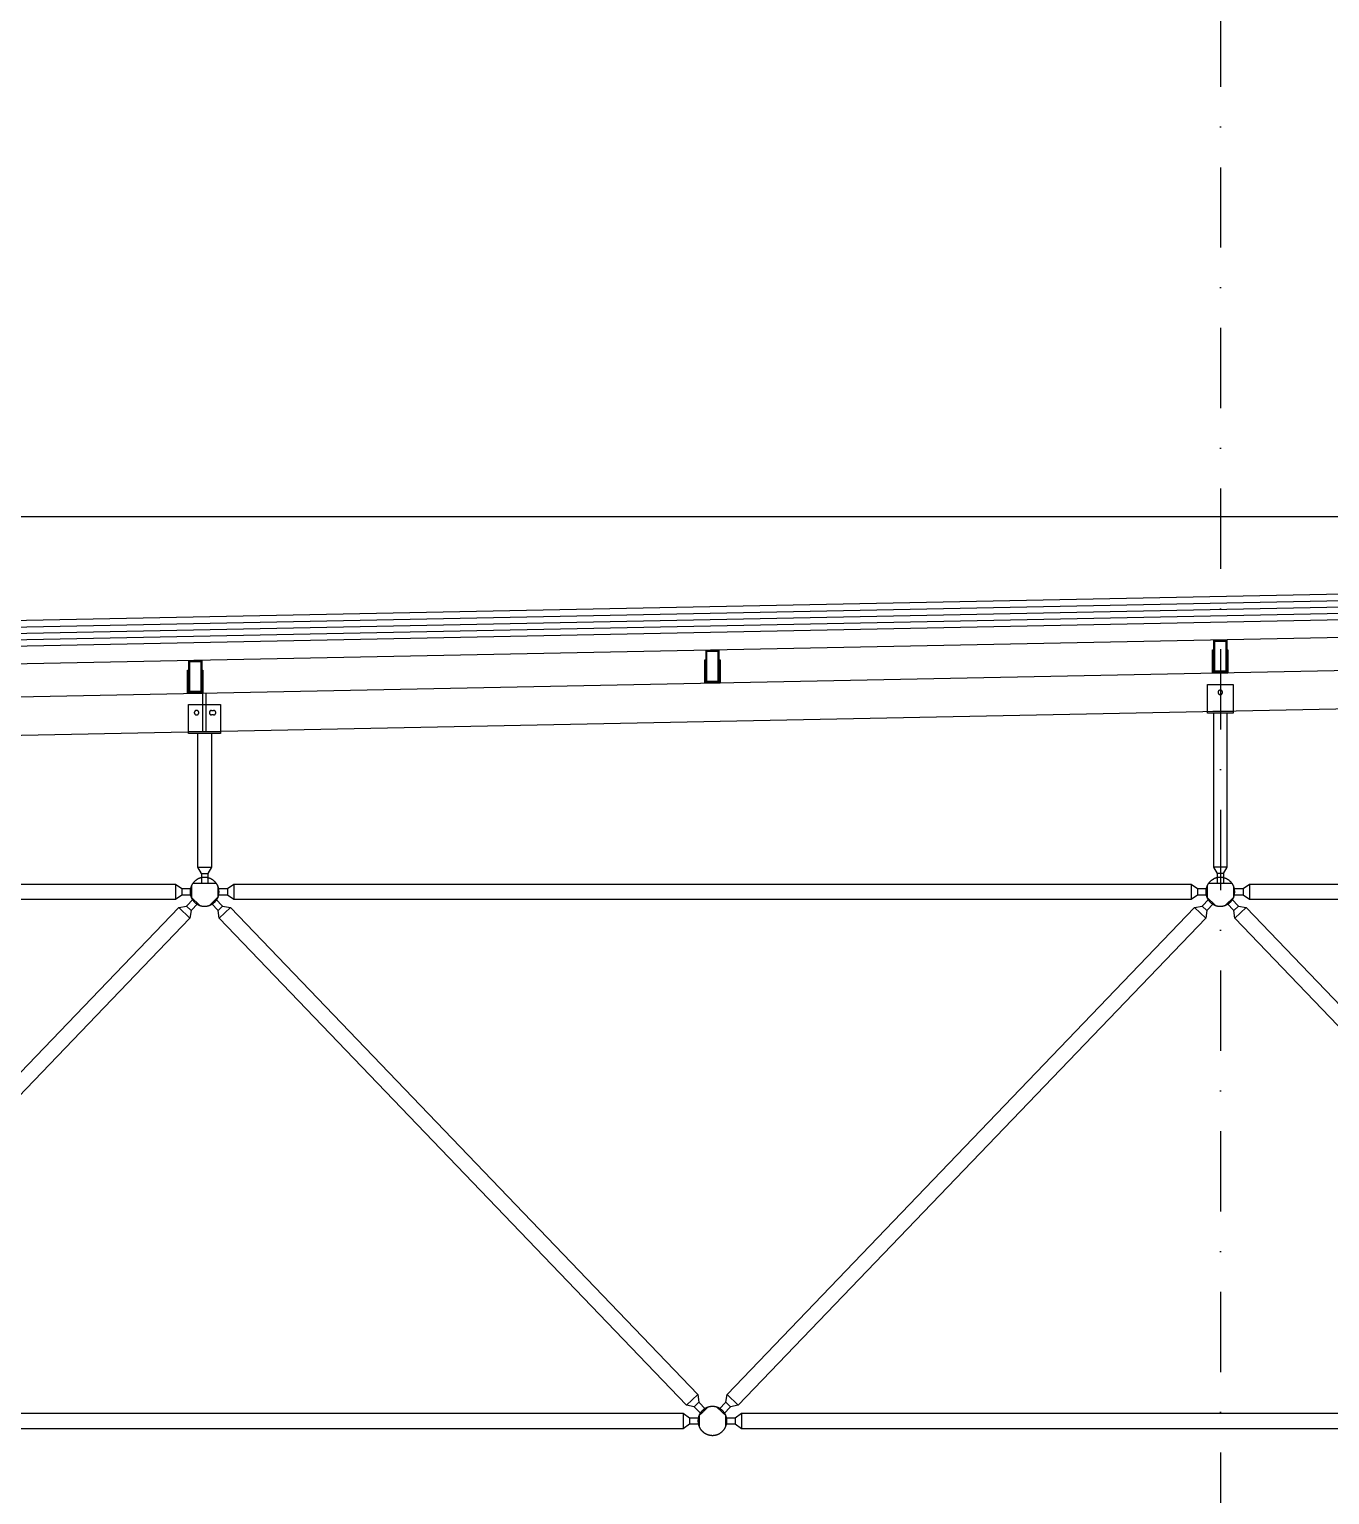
# Model space of a CAD drawing. Header units: centimetres. Extents: x 77182 to 116086, y 20619 to 33555.
# Drawn here: x 83762.7 to 84168.2, y 22535.4 to 22992.4 of the extents above; entities that cross this region are included whole.
import ezdxf

# ---------------------------------------------------------------- set-up
doc = ezdxf.new("R2010")
doc.units = ezdxf.units.CM
doc.header["$LTSCALE"] = 100
doc.linetypes.add('DASHDOT2', pattern=[0.5, 0.25, -0.125, 0, -0.125])
doc.linetypes.add('HIDDEN', pattern=[9.525, 6.35, -3.175])
for name, color, linetype in [('A-ANNO-GRID', 155, 'DASHDOT2'), ('A-ELEV-01', 255, 'Continuous'), ('A-ELEV-02', 253, 'Continuous'), ('A-WALL-INSL', 249, 'Continuous'), ('A-WALL-SNWPNL', 200, 'Continuous'), ('S-STEL', 3, 'Continuous')]:
    doc.layers.add(name, color=color, linetype=linetype)
doc.linetypes.add('BATTING', pattern='A,0.00254,-2.54,[134,ltypeshp.shx,S=2.54,R=0,X=-2.54,Y=0],-5.08,[134,ltypeshp.shx,S=2.54,R=180,X=2.54,Y=0],-2.54', length=10.16254)

msp = doc.modelspace()

# ---------------------------------------------------------------- linework, layer by layer
at = {"layer": 'A-ANNO-GRID'}
msp.add_line((84134.07, 23450.33), (84134.07, 21881.86), dxfattribs=at)
at = {"layer": 'A-ELEV-01'}
for points in [[(84609.04, 22811.41), (81834.04, 22755.91)], [(84450.21, 22797.93), (81913.37, 22747.19)], [(84450.21, 22785.93), (81913.37, 22735.19)], [(83816.88, 22781.77), (83816.88, 22785.27)], [(83817.88, 22781.77), (83817.88, 22785.27)]]:
    msp.add_lwpolyline(points, dxfattribs=at)
at = {"layer": 'A-ELEV-01', "linetype": 'HIDDEN', "ltscale": 0.05}
for points in [[(83816.88, 22773.26), (83816.88, 22781.77)], [(83817.88, 22773.29), (83817.88, 22781.77)]]:
    msp.add_lwpolyline(points, dxfattribs=at)
at = {"layer": 'A-ELEV-02'}
msp.add_line((81699.44, 22840.41), (87518.64, 22840.41), dxfattribs=at)
for points in [[(84131.94, 22791.91), (84136.14, 22791.91), (84136.14, 22798.91), (84136.44, 22798.91), (84136.44, 22791.61), (84131.64, 22791.61), (84131.64, 22798.91), (84131.94, 22798.91)], [(83973.61, 22788.74), (83977.81, 22788.74), (83977.81, 22795.74), (83978.11, 22795.74), (83978.11, 22788.44), (83973.31, 22788.44), (83973.31, 22795.74), (83973.61, 22795.74)], [(83812.38, 22785.57), (83816.58, 22785.57), (83816.58, 22792.57), (83816.88, 22792.57), (83816.88, 22785.27), (83812.08, 22785.27), (83812.08, 22792.57), (83812.38, 22792.57)], [(84130.04, 22788.1), (84138.04, 22788.1), (84138.04, 22779.1), (84130.04, 22779.1)], [(84134.74, 22785.6), (84134.74, 22785.62), (84134.74, 22785.64), (84134.74, 22785.65), (84134.74, 22785.67), (84134.74, 22785.68), (84134.74, 22785.7), (84134.73, 22785.72), (84134.73, 22785.73), (84134.73, 22785.75), (84134.72, 22785.76), (84134.72, 22785.78), (84134.72, 22785.8), (84134.71, 22785.81), (84134.71, 22785.83), (84134.7, 22785.85), (84134.69, 22785.86), (84134.69, 22785.88), (84134.68, 22785.89), (84134.67, 22785.91), (84134.67, 22785.93), (84134.66, 22785.94), (84134.65, 22785.96), (84134.64, 22785.97), (84134.63, 22785.99), (84134.62, 22786), (84134.61, 22786.02), (84134.6, 22786.03), (84134.59, 22786.05), (84134.58, 22786.06), (84134.56, 22786.07), (84134.55, 22786.09), (84134.54, 22786.1), (84134.53, 22786.11), (84134.51, 22786.12), (84134.5, 22786.14), (84134.48, 22786.15), (84134.47, 22786.16), (84134.46, 22786.17), (84134.44, 22786.18), (84134.43, 22786.19), (84134.41, 22786.2), (84134.4, 22786.21), (84134.38, 22786.22), (84134.36, 22786.23), (84134.35, 22786.23), (84134.33, 22786.24), (84134.32, 22786.25), (84134.3, 22786.26), (84134.28, 22786.26), (84134.27, 22786.27), (84134.25, 22786.27), (84134.24, 22786.28), (84134.22, 22786.28), (84134.2, 22786.29), (84134.19, 22786.29), (84134.17, 22786.29), (84134.15, 22786.3), (84134.14, 22786.3), (84134.12, 22786.3), (84134.11, 22786.3), (84134.09, 22786.3), (84134.07, 22786.3), (84134.06, 22786.3), (84134.04, 22786.3), (84134.03, 22786.3), (84134.01, 22786.3), (84134, 22786.3), (84133.98, 22786.3), (84133.96, 22786.3), (84133.95, 22786.3), (84133.93, 22786.3), (84133.92, 22786.29), (84133.9, 22786.29), (84133.88, 22786.29), (84133.87, 22786.28), (84133.85, 22786.28), (84133.83, 22786.27), (84133.82, 22786.27), (84133.8, 22786.26), (84133.79, 22786.26), (84133.77, 22786.25), (84133.75, 22786.24), (84133.74, 22786.23), (84133.72, 22786.23), (84133.71, 22786.22), (84133.69, 22786.21), (84133.68, 22786.2), (84133.66, 22786.19), (84133.65, 22786.18), (84133.63, 22786.17), (84133.62, 22786.16), (84133.6, 22786.15), (84133.59, 22786.14), (84133.57, 22786.12), (84133.56, 22786.11), (84133.55, 22786.1), (84133.54, 22786.09), (84133.52, 22786.07), (84133.51, 22786.06), (84133.5, 22786.05), (84133.49, 22786.03), (84133.48, 22786.02), (84133.47, 22786), (84133.46, 22785.99), (84133.45, 22785.97), (84133.44, 22785.96), (84133.43, 22785.94), (84133.42, 22785.93), (84133.41, 22785.91), (84133.41, 22785.89), (84133.4, 22785.88), (84133.39, 22785.86), (84133.39, 22785.85), (84133.38, 22785.83), (84133.38, 22785.81), (84133.37, 22785.8), (84133.37, 22785.78), (84133.36, 22785.76), (84133.36, 22785.75), (84133.35, 22785.73), (84133.35, 22785.72), (84133.35, 22785.7), (84133.35, 22785.68), (84133.35, 22785.67), (84133.34, 22785.65), (84133.34, 22785.64), (84133.34, 22785.62), (84133.34, 22785.6), (84133.34, 22785.59), (84133.34, 22785.57), (84133.34, 22785.56), (84133.35, 22785.54), (84133.35, 22785.53), (84133.35, 22785.51), (84133.35, 22785.49), (84133.35, 22785.48), (84133.36, 22785.46), (84133.36, 22785.44), (84133.37, 22785.43), (84133.37, 22785.41), (84133.38, 22785.4), (84133.38, 22785.38), (84133.39, 22785.36), (84133.39, 22785.35), (84133.4, 22785.33), (84133.41, 22785.31), (84133.41, 22785.3), (84133.42, 22785.28), (84133.43, 22785.27), (84133.44, 22785.25), (84133.45, 22785.24), (84133.46, 22785.22), (84133.47, 22785.21), (84133.48, 22785.19), (84133.49, 22785.18), (84133.5, 22785.16), (84133.51, 22785.15), (84133.52, 22785.14), (84133.54, 22785.12), (84133.55, 22785.11), (84133.56, 22785.1), (84133.57, 22785.08), (84133.59, 22785.07), (84133.6, 22785.06), (84133.62, 22785.05), (84133.63, 22785.04), (84133.65, 22785.03), (84133.66, 22785.02), (84133.68, 22785.01), (84133.69, 22785), (84133.71, 22784.99), (84133.72, 22784.98), (84133.74, 22784.97), (84133.75, 22784.97), (84133.77, 22784.96), (84133.79, 22784.95), (84133.8, 22784.95), (84133.82, 22784.94), (84133.83, 22784.94), (84133.85, 22784.93), (84133.87, 22784.93), (84133.88, 22784.92), (84133.9, 22784.92), (84133.92, 22784.92), (84133.93, 22784.91), (84133.95, 22784.91), (84133.96, 22784.91), (84133.98, 22784.91), (84134, 22784.91), (84134.01, 22784.91), (84134.03, 22784.9), (84134.04, 22784.9), (84134.06, 22784.9), (84134.07, 22784.91), (84134.09, 22784.91), (84134.11, 22784.91), (84134.12, 22784.91), (84134.14, 22784.91), (84134.15, 22784.91), (84134.17, 22784.92), (84134.19, 22784.92), (84134.2, 22784.92), (84134.22, 22784.93), (84134.24, 22784.93), (84134.25, 22784.94), (84134.27, 22784.94), (84134.28, 22784.95), (84134.3, 22784.95), (84134.32, 22784.96), (84134.33, 22784.97), (84134.35, 22784.97), (84134.36, 22784.98), (84134.38, 22784.99), (84134.4, 22785), (84134.41, 22785.01), (84134.43, 22785.02), (84134.44, 22785.03), (84134.46, 22785.04), (84134.47, 22785.05), (84134.48, 22785.06), (84134.5, 22785.07), (84134.51, 22785.08), (84134.53, 22785.1), (84134.54, 22785.11), (84134.55, 22785.12), (84134.56, 22785.14), (84134.58, 22785.15), (84134.59, 22785.16), (84134.6, 22785.18), (84134.61, 22785.19), (84134.62, 22785.21), (84134.63, 22785.22), (84134.64, 22785.24), (84134.65, 22785.25), (84134.66, 22785.27), (84134.67, 22785.28), (84134.67, 22785.3), (84134.68, 22785.31), (84134.69, 22785.33), (84134.69, 22785.35), (84134.7, 22785.36), (84134.71, 22785.38), (84134.71, 22785.4), (84134.72, 22785.41), (84134.72, 22785.43), (84134.72, 22785.44), (84134.73, 22785.46), (84134.73, 22785.48), (84134.73, 22785.49), (84134.74, 22785.51), (84134.74, 22785.53), (84134.74, 22785.54), (84134.74, 22785.56), (84134.74, 22785.57), (84134.74, 22785.59)], [(83812.38, 22781.77), (83822.38, 22781.77), (83822.38, 22772.77), (83812.38, 22772.77)], [(83815.58, 22779.27), (83815.58, 22779.29), (83815.58, 22779.3), (83815.57, 22779.32), (83815.57, 22779.33), (83815.57, 22779.35), (83815.57, 22779.37), (83815.57, 22779.38), (83815.56, 22779.4), (83815.56, 22779.41), (83815.56, 22779.43), (83815.55, 22779.45), (83815.55, 22779.46), (83815.54, 22779.48), (83815.54, 22779.5), (83815.53, 22779.51), (83815.53, 22779.53), (83815.52, 22779.54), (83815.51, 22779.56), (83815.51, 22779.58), (83815.5, 22779.59), (83815.49, 22779.61), (83815.48, 22779.62), (83815.47, 22779.64), (83815.46, 22779.65), (83815.45, 22779.67), (83815.44, 22779.68), (83815.43, 22779.7), (83815.42, 22779.71), (83815.41, 22779.73), (83815.4, 22779.74), (83815.38, 22779.75), (83815.37, 22779.77), (83815.36, 22779.78), (83815.35, 22779.79), (83815.33, 22779.8), (83815.32, 22779.81), (83815.3, 22779.83), (83815.29, 22779.84), (83815.27, 22779.85), (83815.26, 22779.86), (83815.24, 22779.87), (83815.23, 22779.88), (83815.21, 22779.88), (83815.2, 22779.89), (83815.18, 22779.9), (83815.17, 22779.91), (83815.15, 22779.92), (83815.13, 22779.92), (83815.12, 22779.93), (83815.1, 22779.93), (83815.09, 22779.94), (83815.07, 22779.94), (83815.05, 22779.95), (83815.04, 22779.95), (83815.02, 22779.96), (83815, 22779.96), (83814.99, 22779.96), (83814.97, 22779.96), (83814.96, 22779.97), (83814.94, 22779.97), (83814.92, 22779.97), (83814.91, 22779.97), (83814.89, 22779.97), (83814.88, 22779.97), (83814.86, 22779.97), (83814.85, 22779.97), (83814.83, 22779.97), (83814.81, 22779.97), (83814.8, 22779.97), (83814.78, 22779.96), (83814.77, 22779.96), (83814.75, 22779.96), (83814.73, 22779.96), (83814.72, 22779.95), (83814.7, 22779.95), (83814.68, 22779.94), (83814.67, 22779.94), (83814.65, 22779.93), (83814.64, 22779.93), (83814.62, 22779.92), (83814.6, 22779.92), (83814.59, 22779.91), (83814.57, 22779.9), (83814.56, 22779.89), (83814.54, 22779.88), (83814.52, 22779.88), (83814.51, 22779.87), (83814.49, 22779.86), (83814.48, 22779.85), (83814.46, 22779.84), (83814.45, 22779.83), (83814.44, 22779.81), (83814.42, 22779.8), (83814.41, 22779.79), (83814.39, 22779.78), (83814.38, 22779.77), (83814.37, 22779.75), (83814.36, 22779.74), (83814.34, 22779.73), (83814.33, 22779.71), (83814.32, 22779.7), (83814.31, 22779.68), (83814.3, 22779.67), (83814.29, 22779.65), (83814.28, 22779.64), (83814.27, 22779.62), (83814.26, 22779.61), (83814.25, 22779.59), (83814.25, 22779.58), (83814.24, 22779.56), (83814.23, 22779.54), (83814.23, 22779.53), (83814.22, 22779.51), (83814.21, 22779.5), (83814.21, 22779.48), (83814.2, 22779.46), (83814.2, 22779.45), (83814.2, 22779.43), (83814.19, 22779.41), (83814.19, 22779.4), (83814.19, 22779.38), (83814.18, 22779.37), (83814.18, 22779.35), (83814.18, 22779.33), (83814.18, 22779.32), (83814.18, 22779.3), (83814.18, 22779.29), (83814.18, 22779.27), (83814.18, 22779.26), (83814.18, 22779.24), (83814.18, 22779.22), (83814.18, 22779.21), (83814.18, 22779.19), (83814.18, 22779.18), (83814.19, 22779.16), (83814.19, 22779.14), (83814.19, 22779.13), (83814.2, 22779.11), (83814.2, 22779.09), (83814.2, 22779.08), (83814.21, 22779.06), (83814.21, 22779.05), (83814.22, 22779.03), (83814.23, 22779.01), (83814.23, 22779), (83814.24, 22778.98), (83814.25, 22778.97), (83814.25, 22778.95), (83814.26, 22778.93), (83814.27, 22778.92), (83814.28, 22778.9), (83814.29, 22778.89), (83814.3, 22778.87), (83814.31, 22778.86), (83814.32, 22778.84), (83814.33, 22778.83), (83814.34, 22778.82), (83814.36, 22778.8), (83814.37, 22778.79), (83814.38, 22778.78), (83814.39, 22778.76), (83814.41, 22778.75), (83814.42, 22778.74), (83814.44, 22778.73), (83814.45, 22778.72), (83814.46, 22778.71), (83814.48, 22778.7), (83814.49, 22778.69), (83814.51, 22778.68), (83814.52, 22778.67), (83814.54, 22778.66), (83814.56, 22778.65), (83814.57, 22778.64), (83814.59, 22778.63), (83814.6, 22778.63), (83814.62, 22778.62), (83814.64, 22778.61), (83814.65, 22778.61), (83814.67, 22778.6), (83814.68, 22778.6), (83814.7, 22778.59), (83814.72, 22778.59), (83814.73, 22778.59), (83814.75, 22778.58), (83814.77, 22778.58), (83814.78, 22778.58), (83814.8, 22778.58), (83814.81, 22778.57), (83814.83, 22778.57), (83814.85, 22778.57), (83814.86, 22778.57), (83814.88, 22778.57), (83814.89, 22778.57), (83814.91, 22778.57), (83814.92, 22778.57), (83814.94, 22778.57), (83814.96, 22778.58), (83814.97, 22778.58), (83814.99, 22778.58), (83815, 22778.58), (83815.02, 22778.59), (83815.04, 22778.59), (83815.05, 22778.59), (83815.07, 22778.6), (83815.09, 22778.6), (83815.1, 22778.61), (83815.12, 22778.61), (83815.13, 22778.62), (83815.15, 22778.63), (83815.17, 22778.63), (83815.18, 22778.64), (83815.2, 22778.65), (83815.21, 22778.66), (83815.23, 22778.67), (83815.24, 22778.68), (83815.26, 22778.69), (83815.27, 22778.7), (83815.29, 22778.71), (83815.3, 22778.72), (83815.32, 22778.73), (83815.33, 22778.74), (83815.35, 22778.75), (83815.36, 22778.76), (83815.37, 22778.78), (83815.38, 22778.79), (83815.4, 22778.8), (83815.41, 22778.82), (83815.42, 22778.83), (83815.43, 22778.84), (83815.44, 22778.86), (83815.45, 22778.87), (83815.46, 22778.89), (83815.47, 22778.9), (83815.48, 22778.92), (83815.49, 22778.93), (83815.5, 22778.95), (83815.51, 22778.97), (83815.51, 22778.98), (83815.52, 22779), (83815.53, 22779.01), (83815.53, 22779.03), (83815.54, 22779.05), (83815.54, 22779.06), (83815.55, 22779.08), (83815.55, 22779.09), (83815.56, 22779.11), (83815.56, 22779.13), (83815.56, 22779.14), (83815.57, 22779.16), (83815.57, 22779.18), (83815.57, 22779.19), (83815.57, 22779.21), (83815.57, 22779.22), (83815.58, 22779.24), (83815.58, 22779.26)], [(83821.88, 22723.41), (83821.88, 22723.51), (83821.87, 22723.61), (83821.87, 22723.71), (83821.86, 22723.81), (83821.85, 22723.92), (83821.83, 22724.02), (83821.82, 22724.12), (83821.8, 22724.23), (83821.78, 22724.33), (83821.76, 22724.44), (83821.73, 22724.54), (83821.7, 22724.65), (83821.67, 22724.75), (83821.64, 22724.86), (83821.6, 22724.96), (83821.56, 22725.07), (83821.52, 22725.17), (83821.47, 22725.27), (83821.42, 22725.37), (83821.37, 22725.48), (83821.32, 22725.58), (83821.26, 22725.68), (83821.2, 22725.77), (83821.14, 22725.87), (83821.08, 22725.97), (83821.01, 22726.06), (83820.94, 22726.15), (83820.87, 22726.25), (83820.8, 22726.33), (83820.72, 22726.42), (83820.64, 22726.51), (83820.56, 22726.59), (83820.48, 22726.67), (83820.39, 22726.75), (83820.3, 22726.83), (83820.21, 22726.9), (83820.12, 22726.97), (83820.03, 22727.04), (83819.93, 22727.11), (83819.84, 22727.18), (83819.74, 22727.24), (83819.64, 22727.3), (83819.54, 22727.35), (83819.44, 22727.41), (83819.34, 22727.46), (83819.24, 22727.51), (83819.14, 22727.55), (83819.03, 22727.59), (83818.93, 22727.63), (83818.82, 22727.67), (83818.72, 22727.7), (83818.61, 22727.74), (83818.51, 22727.76), (83818.4, 22727.79), (83818.3, 22727.81), (83818.2, 22727.83), (83818.09, 22727.85), (83817.99, 22727.87), (83817.88, 22727.88), (83817.78, 22727.89), (83817.68, 22727.9), (83817.58, 22727.9), (83817.48, 22727.91), (83817.38, 22727.91), (83817.28, 22727.91), (83817.18, 22727.9), (83817.07, 22727.9), (83816.97, 22727.89), (83816.87, 22727.88), (83816.77, 22727.87), (83816.66, 22727.85), (83816.56, 22727.83), (83816.45, 22727.81), (83816.35, 22727.79), (83816.24, 22727.76), (83816.14, 22727.74), (83816.03, 22727.7), (83815.93, 22727.67), (83815.82, 22727.63), (83815.72, 22727.59), (83815.62, 22727.55), (83815.51, 22727.51), (83815.41, 22727.46), (83815.31, 22727.41), (83815.21, 22727.35), (83815.11, 22727.3), (83815.01, 22727.24), (83814.91, 22727.18), (83814.82, 22727.11), (83814.72, 22727.04), (83814.63, 22726.97), (83814.54, 22726.9), (83814.45, 22726.83), (83814.36, 22726.75), (83814.28, 22726.67), (83814.19, 22726.59), (83814.11, 22726.51), (83814.03, 22726.42), (83813.96, 22726.33), (83813.88, 22726.25), (83813.81, 22726.15), (83813.74, 22726.06), (83813.67, 22725.97), (83813.61, 22725.87), (83813.55, 22725.77), (83813.49, 22725.68), (83813.43, 22725.58), (83813.38, 22725.48), (83813.33, 22725.37), (83813.28, 22725.27), (83813.24, 22725.17), (83813.19, 22725.07), (83813.15, 22724.96), (83813.12, 22724.86), (83813.08, 22724.75), (83813.05, 22724.65), (83813.02, 22724.54), (83813, 22724.44), (83812.97, 22724.33), (83812.95, 22724.23), (83812.93, 22724.12), (83812.92, 22724.02), (83812.91, 22723.92), (83812.89, 22723.81), (83812.89, 22723.71), (83812.88, 22723.61), (83812.88, 22723.51), (83812.88, 22723.41), (83812.88, 22723.31), (83812.88, 22723.21), (83812.89, 22723.11), (83812.89, 22723), (83812.91, 22722.9), (83812.92, 22722.8), (83812.93, 22722.69), (83812.95, 22722.59), (83812.97, 22722.49), (83813, 22722.38), (83813.02, 22722.28), (83813.05, 22722.17), (83813.08, 22722.07), (83813.12, 22721.96), (83813.15, 22721.86), (83813.19, 22721.75), (83813.24, 22721.65), (83813.28, 22721.55), (83813.33, 22721.44), (83813.38, 22721.34), (83813.43, 22721.24), (83813.49, 22721.14), (83813.55, 22721.04), (83813.61, 22720.95), (83813.67, 22720.85), (83813.74, 22720.76), (83813.81, 22720.66), (83813.88, 22720.57), (83813.96, 22720.48), (83814.03, 22720.4), (83814.11, 22720.31), (83814.19, 22720.23), (83814.28, 22720.15), (83814.36, 22720.07), (83814.45, 22719.99), (83814.54, 22719.92), (83814.63, 22719.84), (83814.72, 22719.77), (83814.82, 22719.71), (83814.91, 22719.64), (83815.01, 22719.58), (83815.11, 22719.52), (83815.21, 22719.47), (83815.31, 22719.41), (83815.41, 22719.36), (83815.51, 22719.31), (83815.62, 22719.27), (83815.72, 22719.22), (83815.82, 22719.19), (83815.93, 22719.15), (83816.03, 22719.11), (83816.14, 22719.08), (83816.24, 22719.05), (83816.35, 22719.03), (83816.45, 22719), (83816.56, 22718.98), (83816.66, 22718.97), (83816.77, 22718.95), (83816.87, 22718.94), (83816.97, 22718.93), (83817.07, 22718.92), (83817.18, 22718.91), (83817.28, 22718.91), (83817.38, 22718.91), (83817.48, 22718.91), (83817.58, 22718.91), (83817.68, 22718.92), (83817.78, 22718.93), (83817.88, 22718.94), (83817.99, 22718.95), (83818.09, 22718.97), (83818.2, 22718.98), (83818.3, 22719), (83818.4, 22719.03), (83818.51, 22719.05), (83818.61, 22719.08), (83818.72, 22719.11), (83818.82, 22719.15), (83818.93, 22719.19), (83819.03, 22719.22), (83819.14, 22719.27), (83819.24, 22719.31), (83819.34, 22719.36), (83819.44, 22719.41), (83819.54, 22719.47), (83819.64, 22719.52), (83819.74, 22719.58), (83819.84, 22719.64), (83819.93, 22719.71), (83820.03, 22719.77), (83820.12, 22719.84), (83820.21, 22719.92), (83820.3, 22719.99), (83820.39, 22720.07), (83820.48, 22720.15), (83820.56, 22720.23), (83820.64, 22720.31), (83820.72, 22720.4), (83820.8, 22720.48), (83820.87, 22720.57), (83820.94, 22720.66), (83821.01, 22720.76), (83821.08, 22720.85), (83821.14, 22720.95), (83821.2, 22721.04), (83821.26, 22721.14), (83821.32, 22721.24), (83821.37, 22721.34), (83821.42, 22721.44), (83821.47, 22721.55), (83821.52, 22721.65), (83821.56, 22721.75), (83821.6, 22721.86), (83821.64, 22721.96), (83821.67, 22722.07), (83821.7, 22722.17), (83821.73, 22722.28), (83821.76, 22722.38), (83821.78, 22722.49), (83821.8, 22722.59), (83821.82, 22722.69), (83821.83, 22722.8), (83821.85, 22722.9), (83821.86, 22723), (83821.87, 22723.11), (83821.87, 22723.21), (83821.88, 22723.31)], [(84138.54, 22723.41), (84138.54, 22723.51), (84138.54, 22723.61), (84138.53, 22723.71), (84138.53, 22723.81), (84138.51, 22723.92), (84138.5, 22724.02), (84138.49, 22724.12), (84138.47, 22724.23), (84138.45, 22724.33), (84138.42, 22724.44), (84138.4, 22724.54), (84138.37, 22724.65), (84138.34, 22724.75), (84138.3, 22724.86), (84138.27, 22724.96), (84138.23, 22725.07), (84138.18, 22725.17), (84138.14, 22725.27), (84138.09, 22725.37), (84138.04, 22725.48), (84137.99, 22725.58), (84137.93, 22725.68), (84137.87, 22725.77), (84137.81, 22725.87), (84137.75, 22725.97), (84137.68, 22726.06), (84137.61, 22726.15), (84137.54, 22726.25), (84137.46, 22726.33), (84137.39, 22726.42), (84137.31, 22726.51), (84137.23, 22726.59), (84137.14, 22726.67), (84137.06, 22726.75), (84136.97, 22726.83), (84136.88, 22726.9), (84136.79, 22726.97), (84136.7, 22727.04), (84136.6, 22727.11), (84136.51, 22727.18), (84136.41, 22727.24), (84136.31, 22727.3), (84136.21, 22727.35), (84136.11, 22727.41), (84136.01, 22727.46), (84135.91, 22727.51), (84135.8, 22727.55), (84135.7, 22727.59), (84135.6, 22727.63), (84135.49, 22727.67), (84135.39, 22727.7), (84135.28, 22727.74), (84135.18, 22727.76), (84135.07, 22727.79), (84134.97, 22727.81), (84134.86, 22727.83), (84134.76, 22727.85), (84134.65, 22727.87), (84134.55, 22727.88), (84134.45, 22727.89), (84134.35, 22727.9), (84134.24, 22727.9), (84134.14, 22727.91), (84134.04, 22727.91), (84133.94, 22727.91), (84133.84, 22727.9), (84133.74, 22727.9), (84133.64, 22727.89), (84133.54, 22727.88), (84133.43, 22727.87), (84133.33, 22727.85), (84133.22, 22727.83), (84133.12, 22727.81), (84133.01, 22727.79), (84132.91, 22727.76), (84132.8, 22727.74), (84132.7, 22727.7), (84132.6, 22727.67), (84132.49, 22727.63), (84132.39, 22727.59), (84132.28, 22727.55), (84132.18, 22727.51), (84132.08, 22727.46), (84131.98, 22727.41), (84131.88, 22727.35), (84131.78, 22727.3), (84131.68, 22727.24), (84131.58, 22727.18), (84131.48, 22727.11), (84131.39, 22727.04), (84131.3, 22726.97), (84131.21, 22726.9), (84131.12, 22726.83), (84131.03, 22726.75), (84130.94, 22726.67), (84130.86, 22726.59), (84130.78, 22726.51), (84130.7, 22726.42), (84130.62, 22726.33), (84130.55, 22726.25), (84130.48, 22726.15), (84130.41, 22726.06), (84130.34, 22725.97), (84130.28, 22725.87), (84130.21, 22725.77), (84130.16, 22725.68), (84130.1, 22725.58), (84130.05, 22725.48), (84130, 22725.37), (84129.95, 22725.27), (84129.9, 22725.17), (84129.86, 22725.07), (84129.82, 22724.96), (84129.78, 22724.86), (84129.75, 22724.75), (84129.72, 22724.65), (84129.69, 22724.54), (84129.66, 22724.44), (84129.64, 22724.33), (84129.62, 22724.23), (84129.6, 22724.12), (84129.58, 22724.02), (84129.57, 22723.92), (84129.56, 22723.81), (84129.55, 22723.71), (84129.55, 22723.61), (84129.54, 22723.51), (84129.54, 22723.41), (84129.54, 22723.31), (84129.55, 22723.21), (84129.55, 22723.11), (84129.56, 22723), (84129.57, 22722.9), (84129.58, 22722.8), (84129.6, 22722.69), (84129.62, 22722.59), (84129.64, 22722.49), (84129.66, 22722.38), (84129.69, 22722.28), (84129.72, 22722.17), (84129.75, 22722.07), (84129.78, 22721.96), (84129.82, 22721.86), (84129.86, 22721.75), (84129.9, 22721.65), (84129.95, 22721.55), (84130, 22721.44), (84130.05, 22721.34), (84130.1, 22721.24), (84130.16, 22721.14), (84130.21, 22721.04), (84130.28, 22720.95), (84130.34, 22720.85), (84130.41, 22720.76), (84130.48, 22720.66), (84130.55, 22720.57), (84130.62, 22720.48), (84130.7, 22720.4), (84130.78, 22720.31), (84130.86, 22720.23), (84130.94, 22720.15), (84131.03, 22720.07), (84131.12, 22719.99), (84131.21, 22719.92), (84131.3, 22719.84), (84131.39, 22719.77), (84131.48, 22719.71), (84131.58, 22719.64), (84131.68, 22719.58), (84131.78, 22719.52), (84131.88, 22719.47), (84131.98, 22719.41), (84132.08, 22719.36), (84132.18, 22719.31), (84132.28, 22719.27), (84132.39, 22719.22), (84132.49, 22719.19), (84132.6, 22719.15), (84132.7, 22719.11), (84132.8, 22719.08), (84132.91, 22719.05), (84133.01, 22719.03), (84133.12, 22719), (84133.22, 22718.98), (84133.33, 22718.97), (84133.43, 22718.95), (84133.54, 22718.94), (84133.64, 22718.93), (84133.74, 22718.92), (84133.84, 22718.91), (84133.94, 22718.91), (84134.04, 22718.91), (84134.14, 22718.91), (84134.24, 22718.91), (84134.35, 22718.92), (84134.45, 22718.93), (84134.55, 22718.94), (84134.65, 22718.95), (84134.76, 22718.97), (84134.86, 22718.98), (84134.97, 22719), (84135.07, 22719.03), (84135.18, 22719.05), (84135.28, 22719.08), (84135.39, 22719.11), (84135.49, 22719.15), (84135.6, 22719.19), (84135.7, 22719.22), (84135.8, 22719.27), (84135.91, 22719.31), (84136.01, 22719.36), (84136.11, 22719.41), (84136.21, 22719.47), (84136.31, 22719.52), (84136.41, 22719.58), (84136.51, 22719.64), (84136.6, 22719.71), (84136.7, 22719.77), (84136.79, 22719.84), (84136.88, 22719.92), (84136.97, 22719.99), (84137.06, 22720.07), (84137.14, 22720.15), (84137.23, 22720.23), (84137.31, 22720.31), (84137.39, 22720.4), (84137.46, 22720.48), (84137.54, 22720.57), (84137.61, 22720.66), (84137.68, 22720.76), (84137.75, 22720.85), (84137.81, 22720.95), (84137.87, 22721.04), (84137.93, 22721.14), (84137.99, 22721.24), (84138.04, 22721.34), (84138.09, 22721.44), (84138.14, 22721.55), (84138.18, 22721.65), (84138.23, 22721.75), (84138.27, 22721.86), (84138.3, 22721.96), (84138.34, 22722.07), (84138.37, 22722.17), (84138.4, 22722.28), (84138.42, 22722.38), (84138.45, 22722.49), (84138.47, 22722.59), (84138.49, 22722.69), (84138.5, 22722.8), (84138.51, 22722.9), (84138.53, 22723), (84138.53, 22723.11), (84138.54, 22723.21), (84138.54, 22723.31)], [(83661.16, 22562.06), (83663.24, 22564.22), (83663.6, 22566.65), (83809.33, 22718.52), (83811.74, 22718.98), (83813.82, 22721.14), (83815.26, 22719.76), (83813.18, 22717.59), (83812.82, 22715.17), (83667.09, 22563.3), (83664.68, 22562.84), (83662.6, 22560.67)], [(83820.94, 22721.14), (83823.01, 22718.98), (83825.42, 22718.52), (83971.15, 22566.65), (83971.52, 22564.22), (83973.59, 22562.06), (83972.15, 22560.67), (83970.07, 22562.84), (83967.67, 22563.3), (83821.93, 22715.17), (83821.57, 22717.59), (83819.49, 22719.76)], [(83977.83, 22562.06), (83979.9, 22564.22), (83980.27, 22566.65), (84126, 22718.52), (84128.41, 22718.98), (84130.48, 22721.14), (84131.93, 22719.76), (84129.85, 22717.59), (84129.49, 22715.17), (83983.75, 22563.3), (83981.35, 22562.84), (83979.27, 22560.67)], [(84137.6, 22721.14), (84139.68, 22718.98), (84142.09, 22718.52), (84287.82, 22566.65), (84288.18, 22564.22), (84290.26, 22562.06), (84288.82, 22560.67), (84286.74, 22562.84), (84284.33, 22563.3), (84138.6, 22715.17), (84138.24, 22717.59), (84136.16, 22719.76)], [(83980.21, 22558.41), (83980.21, 22558.51), (83980.21, 22558.61), (83980.2, 22558.71), (83980.19, 22558.81), (83980.18, 22558.92), (83980.17, 22559.02), (83980.15, 22559.12), (83980.13, 22559.23), (83980.11, 22559.33), (83980.09, 22559.44), (83980.06, 22559.54), (83980.04, 22559.65), (83980, 22559.75), (83979.97, 22559.86), (83979.93, 22559.96), (83979.89, 22560.07), (83979.85, 22560.17), (83979.81, 22560.27), (83979.76, 22560.37), (83979.71, 22560.48), (83979.65, 22560.58), (83979.6, 22560.68), (83979.54, 22560.77), (83979.48, 22560.87), (83979.41, 22560.97), (83979.34, 22561.06), (83979.28, 22561.15), (83979.2, 22561.25), (83979.13, 22561.33), (83979.05, 22561.42), (83978.97, 22561.51), (83978.89, 22561.59), (83978.81, 22561.67), (83978.72, 22561.75), (83978.64, 22561.83), (83978.55, 22561.9), (83978.46, 22561.97), (83978.36, 22562.04), (83978.27, 22562.11), (83978.17, 22562.18), (83978.08, 22562.24), (83977.98, 22562.3), (83977.88, 22562.35), (83977.78, 22562.41), (83977.68, 22562.46), (83977.57, 22562.51), (83977.47, 22562.55), (83977.37, 22562.59), (83977.26, 22562.63), (83977.16, 22562.67), (83977.05, 22562.7), (83976.95, 22562.74), (83976.84, 22562.76), (83976.74, 22562.79), (83976.63, 22562.81), (83976.53, 22562.83), (83976.42, 22562.85), (83976.32, 22562.87), (83976.22, 22562.88), (83976.11, 22562.89), (83976.01, 22562.9), (83975.91, 22562.9), (83975.81, 22562.91), (83975.71, 22562.91), (83975.61, 22562.91), (83975.51, 22562.9), (83975.41, 22562.9), (83975.31, 22562.89), (83975.2, 22562.88), (83975.1, 22562.87), (83975, 22562.85), (83974.89, 22562.83), (83974.79, 22562.81), (83974.68, 22562.79), (83974.58, 22562.76), (83974.47, 22562.74), (83974.37, 22562.7), (83974.26, 22562.67), (83974.16, 22562.63), (83974.05, 22562.59), (83973.95, 22562.55), (83973.85, 22562.51), (83973.74, 22562.46), (83973.64, 22562.41), (83973.54, 22562.35), (83973.44, 22562.3), (83973.34, 22562.24), (83973.25, 22562.18), (83973.15, 22562.11), (83973.06, 22562.04), (83972.96, 22561.97), (83972.87, 22561.9), (83972.78, 22561.83), (83972.7, 22561.75), (83972.61, 22561.67), (83972.53, 22561.59), (83972.45, 22561.51), (83972.37, 22561.42), (83972.29, 22561.33), (83972.22, 22561.25), (83972.14, 22561.15), (83972.07, 22561.06), (83972.01, 22560.97), (83971.94, 22560.87), (83971.88, 22560.77), (83971.82, 22560.68), (83971.77, 22560.58), (83971.71, 22560.48), (83971.66, 22560.37), (83971.61, 22560.27), (83971.57, 22560.17), (83971.53, 22560.07), (83971.49, 22559.96), (83971.45, 22559.86), (83971.41, 22559.75), (83971.38, 22559.65), (83971.35, 22559.54), (83971.33, 22559.44), (83971.31, 22559.33), (83971.28, 22559.23), (83971.27, 22559.12), (83971.25, 22559.02), (83971.24, 22558.92), (83971.23, 22558.81), (83971.22, 22558.71), (83971.21, 22558.61), (83971.21, 22558.51), (83971.21, 22558.41), (83971.21, 22558.31), (83971.21, 22558.21), (83971.22, 22558.11), (83971.23, 22558), (83971.24, 22557.9), (83971.25, 22557.8), (83971.27, 22557.69), (83971.28, 22557.59), (83971.31, 22557.49), (83971.33, 22557.38), (83971.35, 22557.28), (83971.38, 22557.17), (83971.41, 22557.07), (83971.45, 22556.96), (83971.49, 22556.86), (83971.53, 22556.75), (83971.57, 22556.65), (83971.61, 22556.55), (83971.66, 22556.44), (83971.71, 22556.34), (83971.77, 22556.24), (83971.82, 22556.14), (83971.88, 22556.04), (83971.94, 22555.95), (83972.01, 22555.85), (83972.07, 22555.76), (83972.14, 22555.66), (83972.22, 22555.57), (83972.29, 22555.48), (83972.37, 22555.4), (83972.45, 22555.31), (83972.53, 22555.23), (83972.61, 22555.15), (83972.7, 22555.07), (83972.78, 22554.99), (83972.87, 22554.92), (83972.96, 22554.84), (83973.06, 22554.77), (83973.15, 22554.71), (83973.25, 22554.64), (83973.34, 22554.58), (83973.44, 22554.52), (83973.54, 22554.47), (83973.64, 22554.41), (83973.74, 22554.36), (83973.85, 22554.31), (83973.95, 22554.27), (83974.05, 22554.22), (83974.16, 22554.19), (83974.26, 22554.15), (83974.37, 22554.11), (83974.47, 22554.08), (83974.58, 22554.05), (83974.68, 22554.03), (83974.79, 22554), (83974.89, 22553.98), (83975, 22553.97), (83975.1, 22553.95), (83975.2, 22553.94), (83975.31, 22553.93), (83975.41, 22553.92), (83975.51, 22553.91), (83975.61, 22553.91), (83975.71, 22553.91), (83975.81, 22553.91), (83975.91, 22553.91), (83976.01, 22553.92), (83976.11, 22553.93), (83976.22, 22553.94), (83976.32, 22553.95), (83976.42, 22553.97), (83976.53, 22553.98), (83976.63, 22554), (83976.74, 22554.03), (83976.84, 22554.05), (83976.95, 22554.08), (83977.05, 22554.11), (83977.16, 22554.15), (83977.26, 22554.19), (83977.37, 22554.22), (83977.47, 22554.27), (83977.57, 22554.31), (83977.68, 22554.36), (83977.78, 22554.41), (83977.88, 22554.47), (83977.98, 22554.52), (83978.08, 22554.58), (83978.17, 22554.64), (83978.27, 22554.71), (83978.36, 22554.77), (83978.46, 22554.84), (83978.55, 22554.92), (83978.64, 22554.99), (83978.72, 22555.07), (83978.81, 22555.15), (83978.89, 22555.23), (83978.97, 22555.31), (83979.05, 22555.4), (83979.13, 22555.48), (83979.2, 22555.57), (83979.28, 22555.66), (83979.34, 22555.76), (83979.41, 22555.85), (83979.48, 22555.95), (83979.54, 22556.04), (83979.6, 22556.14), (83979.65, 22556.24), (83979.71, 22556.34), (83979.76, 22556.44), (83979.81, 22556.55), (83979.85, 22556.65), (83979.89, 22556.75), (83979.93, 22556.86), (83979.97, 22556.96), (83980, 22557.07), (83980.04, 22557.17), (83980.06, 22557.28), (83980.09, 22557.38), (83980.11, 22557.49), (83980.13, 22557.59), (83980.15, 22557.69), (83980.17, 22557.8), (83980.18, 22557.9), (83980.19, 22558), (83980.2, 22558.11), (83980.21, 22558.21), (83980.21, 22558.31)]]:
    msp.add_lwpolyline(points, close=True, dxfattribs=at)
for points in [[(83973.61, 22794.44), (83973.31, 22794.44)], [(83978.11, 22794.44), (83977.81, 22794.44)], [(84131.94, 22797.61), (84131.64, 22797.61)], [(84131.94, 22796.21), (84131.64, 22796.21)], [(84136.44, 22797.61), (84136.14, 22797.61)], [(84136.44, 22796.21), (84136.14, 22796.21)], [(83812.38, 22791.27), (83812.08, 22791.27)], [(83812.38, 22789.87), (83812.08, 22789.87)], [(83816.88, 22791.27), (83816.58, 22791.27)], [(83816.88, 22789.87), (83816.58, 22789.87)], [(83973.61, 22793.04), (83973.31, 22793.04)], [(83978.11, 22793.04), (83977.81, 22793.04)], [(83819.58, 22779.97), (83819.56, 22779.97), (83819.55, 22779.97), (83819.53, 22779.97), (83819.51, 22779.97), (83819.5, 22779.97), (83819.48, 22779.96), (83819.47, 22779.96), (83819.45, 22779.96), (83819.43, 22779.96), (83819.42, 22779.95), (83819.4, 22779.95), (83819.38, 22779.94), (83819.37, 22779.94), (83819.35, 22779.93), (83819.34, 22779.93), (83819.32, 22779.92), (83819.3, 22779.92), (83819.29, 22779.91), (83819.27, 22779.9), (83819.26, 22779.89), (83819.24, 22779.88), (83819.22, 22779.88), (83819.21, 22779.87), (83819.19, 22779.86), (83819.18, 22779.85), (83819.16, 22779.84), (83819.15, 22779.83), (83819.14, 22779.81), (83819.12, 22779.8), (83819.11, 22779.79), (83819.09, 22779.78), (83819.08, 22779.77), (83819.07, 22779.75), (83819.06, 22779.74), (83819.04, 22779.73), (83819.03, 22779.71), (83819.02, 22779.7), (83819.01, 22779.68), (83819, 22779.67), (83818.99, 22779.65), (83818.98, 22779.64), (83818.97, 22779.62), (83818.96, 22779.61), (83818.95, 22779.59), (83818.95, 22779.58), (83818.94, 22779.56), (83818.93, 22779.54), (83818.93, 22779.53), (83818.92, 22779.51), (83818.91, 22779.5), (83818.91, 22779.48), (83818.9, 22779.46), (83818.9, 22779.45), (83818.9, 22779.43), (83818.89, 22779.41), (83818.89, 22779.4), (83818.89, 22779.38), (83818.88, 22779.37), (83818.88, 22779.35), (83818.88, 22779.33), (83818.88, 22779.32), (83818.88, 22779.3), (83818.88, 22779.29), (83818.88, 22779.27), (83818.88, 22779.26), (83818.88, 22779.24), (83818.88, 22779.22), (83818.88, 22779.21), (83818.88, 22779.19), (83818.88, 22779.18), (83818.89, 22779.16), (83818.89, 22779.14), (83818.89, 22779.13), (83818.9, 22779.11), (83818.9, 22779.09), (83818.9, 22779.08), (83818.91, 22779.06), (83818.91, 22779.05), (83818.92, 22779.03), (83818.93, 22779.01), (83818.93, 22779), (83818.94, 22778.98), (83818.95, 22778.97), (83818.95, 22778.95), (83818.96, 22778.93), (83818.97, 22778.92), (83818.98, 22778.9), (83818.99, 22778.89), (83819, 22778.87), (83819.01, 22778.86), (83819.02, 22778.84), (83819.03, 22778.83), (83819.04, 22778.82), (83819.06, 22778.8), (83819.07, 22778.79), (83819.08, 22778.78), (83819.09, 22778.76), (83819.11, 22778.75), (83819.12, 22778.74), (83819.14, 22778.73), (83819.15, 22778.72), (83819.16, 22778.71), (83819.18, 22778.7), (83819.19, 22778.69), (83819.21, 22778.68), (83819.22, 22778.67), (83819.24, 22778.66), (83819.26, 22778.65), (83819.27, 22778.64), (83819.29, 22778.63), (83819.3, 22778.63), (83819.32, 22778.62), (83819.34, 22778.61), (83819.35, 22778.61), (83819.37, 22778.6), (83819.38, 22778.6), (83819.4, 22778.59), (83819.42, 22778.59), (83819.43, 22778.59), (83819.45, 22778.58), (83819.47, 22778.58), (83819.48, 22778.58), (83819.5, 22778.58), (83819.51, 22778.57), (83819.53, 22778.57), (83819.55, 22778.57), (83819.56, 22778.57), (83819.58, 22778.57)], [(83819.58, 22779.97), (83820.18, 22779.97)], [(83820.18, 22778.57), (83820.19, 22778.57), (83820.21, 22778.57), (83820.22, 22778.57), (83820.24, 22778.57), (83820.26, 22778.58), (83820.27, 22778.58), (83820.29, 22778.58), (83820.3, 22778.58), (83820.32, 22778.59), (83820.34, 22778.59), (83820.35, 22778.59), (83820.37, 22778.6), (83820.39, 22778.6), (83820.4, 22778.61), (83820.42, 22778.61), (83820.43, 22778.62), (83820.45, 22778.63), (83820.47, 22778.63), (83820.48, 22778.64), (83820.5, 22778.65), (83820.51, 22778.66), (83820.53, 22778.67), (83820.54, 22778.68), (83820.56, 22778.69), (83820.57, 22778.7), (83820.59, 22778.71), (83820.6, 22778.72), (83820.62, 22778.73), (83820.63, 22778.74), (83820.65, 22778.75), (83820.66, 22778.76), (83820.67, 22778.78), (83820.68, 22778.79), (83820.7, 22778.8), (83820.71, 22778.82), (83820.72, 22778.83), (83820.73, 22778.84), (83820.74, 22778.86), (83820.75, 22778.87), (83820.76, 22778.89), (83820.77, 22778.9), (83820.78, 22778.92), (83820.79, 22778.93), (83820.8, 22778.95), (83820.81, 22778.97), (83820.81, 22778.98), (83820.82, 22779), (83820.83, 22779.01), (83820.83, 22779.03), (83820.84, 22779.05), (83820.84, 22779.06), (83820.85, 22779.08), (83820.85, 22779.09), (83820.86, 22779.11), (83820.86, 22779.13), (83820.86, 22779.14), (83820.87, 22779.16), (83820.87, 22779.18), (83820.87, 22779.19), (83820.87, 22779.21), (83820.87, 22779.22), (83820.88, 22779.24), (83820.88, 22779.26), (83820.88, 22779.27), (83820.88, 22779.29), (83820.88, 22779.3), (83820.87, 22779.32), (83820.87, 22779.33), (83820.87, 22779.35), (83820.87, 22779.37), (83820.87, 22779.38), (83820.86, 22779.4), (83820.86, 22779.41), (83820.86, 22779.43), (83820.85, 22779.45), (83820.85, 22779.46), (83820.84, 22779.48), (83820.84, 22779.5), (83820.83, 22779.51), (83820.83, 22779.53), (83820.82, 22779.54), (83820.81, 22779.56), (83820.81, 22779.58), (83820.8, 22779.59), (83820.79, 22779.61), (83820.78, 22779.62), (83820.77, 22779.64), (83820.76, 22779.65), (83820.75, 22779.67), (83820.74, 22779.68), (83820.73, 22779.7), (83820.72, 22779.71), (83820.71, 22779.73), (83820.7, 22779.74), (83820.68, 22779.75), (83820.67, 22779.77), (83820.66, 22779.78), (83820.65, 22779.79), (83820.63, 22779.8), (83820.62, 22779.81), (83820.6, 22779.83), (83820.59, 22779.84), (83820.57, 22779.85), (83820.56, 22779.86), (83820.54, 22779.87), (83820.53, 22779.88), (83820.51, 22779.88), (83820.5, 22779.89), (83820.48, 22779.9), (83820.47, 22779.91), (83820.45, 22779.92), (83820.43, 22779.92), (83820.42, 22779.93), (83820.4, 22779.93), (83820.39, 22779.94), (83820.37, 22779.94), (83820.35, 22779.95), (83820.34, 22779.95), (83820.32, 22779.96), (83820.3, 22779.96), (83820.29, 22779.96), (83820.27, 22779.96), (83820.26, 22779.97), (83820.24, 22779.97), (83820.22, 22779.97), (83820.21, 22779.97), (83820.19, 22779.97), (83820.18, 22779.97)], [(83820.18, 22778.57), (83819.58, 22778.57)], [(84131.92, 22779.1), (84131.92, 22731.11)], [(84136.16, 22731.11), (84136.16, 22779.1)], [(83815.26, 22731.11), (83815.26, 22772.77)], [(83819.5, 22772.77), (83819.5, 22731.11)], [(83816.38, 22729.11), (83815.26, 22731.11)], [(83815.26, 22731.11), (83819.5, 22731.11)], [(83819.5, 22731.11), (83818.38, 22729.11)], [(84131.92, 22731.11), (84133.04, 22729.11)], [(84136.16, 22731.11), (84131.92, 22731.11)], [(84135.04, 22729.11), (84136.16, 22731.11)], [(83504.81, 22724.41), (83507.81, 22724.41), (83509.81, 22725.82), (83808.28, 22725.82), (83810.28, 22724.41), (83813.28, 22724.41)], [(83808.28, 22725.82), (83808.28, 22720.99)], [(83813.28, 22725.26), (83813.28, 22721.55)], [(83813.78, 22726.11), (83820.98, 22726.11)], [(83816.38, 22729.11), (83816.38, 22726.11)], [(83816.38, 22729.11), (83818.38, 22729.11)], [(83818.38, 22729.11), (83818.38, 22726.11)], [(83821.48, 22724.41), (83824.48, 22724.41), (83826.48, 22725.82), (84124.94, 22725.82), (84126.94, 22724.41), (84129.94, 22724.41)], [(83821.48, 22725.26), (83821.48, 22721.55)], [(83826.48, 22725.82), (83826.48, 22720.99)], [(84124.94, 22725.82), (84124.94, 22720.99)], [(84129.94, 22725.26), (84129.94, 22721.55)], [(84130.44, 22726.11), (84137.64, 22726.11)], [(84133.04, 22729.11), (84133.04, 22726.11)], [(84135.04, 22729.11), (84133.04, 22729.11)], [(84135.04, 22729.11), (84135.04, 22726.11)], [(84138.14, 22724.41), (84141.14, 22724.41), (84143.14, 22725.82), (84441.61, 22725.82), (84443.61, 22724.41), (84446.61, 22724.41)], [(84138.14, 22725.26), (84138.14, 22721.55)], [(84143.14, 22725.82), (84143.14, 22720.99)], [(83813.28, 22722.41), (83810.28, 22722.41), (83808.28, 22720.99), (83509.81, 22720.99), (83507.81, 22722.41), (83504.81, 22722.41)], [(83810.28, 22724.41), (83810.28, 22722.41)], [(83813.2, 22721.73), (83815.88, 22719.17)], [(83821.55, 22721.73), (83818.88, 22719.17)], [(84129.94, 22722.41), (84126.94, 22722.41), (84124.94, 22720.99), (83826.48, 22720.99), (83824.48, 22722.41), (83821.48, 22722.41)], [(83824.48, 22724.41), (83824.48, 22722.41)], [(84126.94, 22724.41), (84126.94, 22722.41)], [(84129.87, 22721.73), (84132.54, 22719.17)], [(84138.22, 22721.73), (84135.54, 22719.17)], [(84446.61, 22722.41), (84443.61, 22722.41), (84441.61, 22720.99), (84143.14, 22720.99), (84141.14, 22722.41), (84138.14, 22722.41)], [(84141.14, 22724.41), (84141.14, 22722.41)], [(83809.33, 22718.52), (83812.82, 22715.17)], [(83811.74, 22718.98), (83813.18, 22717.59)], [(83823.01, 22718.98), (83821.57, 22717.59)], [(83825.42, 22718.52), (83821.93, 22715.17)], [(84126, 22718.52), (84129.49, 22715.17)], [(84128.41, 22718.98), (84129.85, 22717.59)], [(84139.68, 22718.98), (84138.24, 22717.59)], [(84142.09, 22718.52), (84138.6, 22715.17)], [(83971.15, 22566.65), (83967.67, 22563.3)], [(83980.27, 22566.65), (83983.75, 22563.3)], [(83663.14, 22559.41), (83666.14, 22559.41), (83668.14, 22560.82), (83966.61, 22560.82), (83968.61, 22559.41), (83971.61, 22559.41)], [(83966.61, 22560.82), (83966.61, 22555.99)], [(83971.52, 22564.22), (83970.07, 22562.84)], [(83974.21, 22562.65), (83971.53, 22560.08)], [(83977.21, 22562.65), (83979.89, 22560.08)], [(83979.81, 22559.41), (83982.81, 22559.41), (83984.81, 22560.82), (84283.28, 22560.82), (84285.28, 22559.41), (84288.28, 22559.41)], [(83979.9, 22564.22), (83981.35, 22562.84)], [(83984.81, 22560.82), (83984.81, 22555.99)], [(83971.61, 22557.41), (83968.61, 22557.41), (83966.61, 22555.99), (83668.14, 22555.99), (83666.14, 22557.41), (83663.14, 22557.41)], [(83968.61, 22559.41), (83968.61, 22557.41)], [(83971.61, 22560.26), (83971.61, 22556.55)], [(83979.81, 22560.26), (83979.81, 22556.55)], [(84288.28, 22557.41), (84285.28, 22557.41), (84283.28, 22555.99), (83984.81, 22555.99), (83982.81, 22557.41), (83979.81, 22557.41)], [(83982.81, 22559.41), (83982.81, 22557.41)]]:
    msp.add_lwpolyline(points, dxfattribs=at)
at = {"layer": 'A-ELEV-02', "linetype": 'HIDDEN', "ltscale": 0.01}
msp.add_lwpolyline([(84138.04, 22779.6), (84130.04, 22779.6)], dxfattribs=at)
at = {"layer": 'A-ELEV-02', "linetype": 'HIDDEN', "ltscale": 0.1}
msp.add_lwpolyline([(83822.38, 22773.27), (83812.38, 22773.27)], dxfattribs=at)
at = {"layer": 'A-WALL-INSL', "linetype": 'BATTING', "ltscale": 0.002}
for points in [[(84608.92, 22822.91), (81834, 22767.41)], [(84609, 22818.91), (81834, 22763.41)]]:
    msp.add_lwpolyline(points, dxfattribs=at)
at = {"layer": 'A-WALL-INSL'}
for points in [[(84608.88, 22824.91), (81834.04, 22769.41)], [(84608.96, 22820.91), (81834.04, 22765.41)]]:
    msp.add_lwpolyline(points, dxfattribs=at)
at = {"layer": 'A-WALL-SNWPNL', "ltscale": 100}
msp.add_lwpolyline([(84609.04, 22816.91), (81834.04, 22761.41)], dxfattribs=at)
at = {"layer": 'S-STEL'}
for points in [[(83977.71, 22788.74), (83973.71, 22788.74), (83973.71, 22798.74), (83977.71, 22798.74)], [(83977.41, 22789.04), (83974.01, 22789.04), (83974.01, 22798.44), (83977.41, 22798.44)], [(84136.04, 22791.91), (84132.04, 22791.91), (84132.04, 22801.91), (84136.04, 22801.91)], [(84135.74, 22792.21), (84132.34, 22792.21), (84132.34, 22801.61), (84135.74, 22801.61)], [(83816.48, 22785.57), (83812.48, 22785.57), (83812.48, 22795.57), (83816.48, 22795.57)], [(83816.18, 22785.87), (83812.78, 22785.87), (83812.78, 22795.27), (83816.18, 22795.27)]]:
    msp.add_lwpolyline(points, close=True, dxfattribs=at)

doc.saveas('drawing.dxf')
